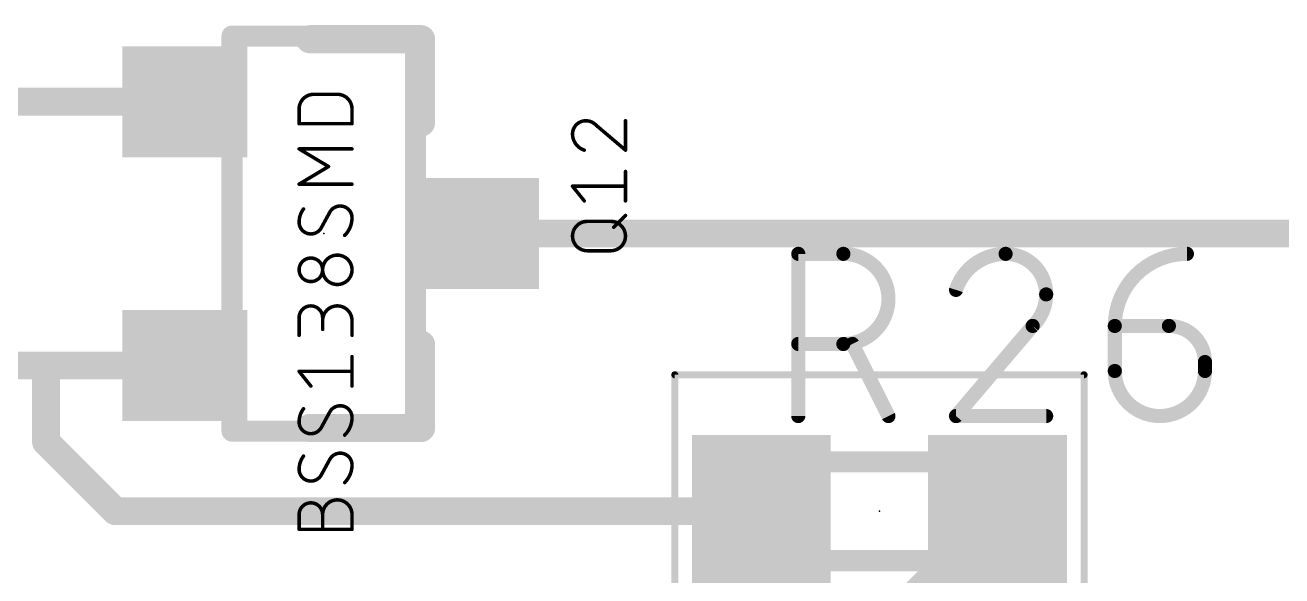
# Model space of a CAD drawing. Extents: x 0 to 132, y 0 to 57.
# Drawn here: x 41.85 to 50.9, y 23.03 to 27 of the extents above; entities that cross this region are included whole.
import ezdxf

# ---------------------------------------------------------------- set-up
doc = ezdxf.new("R2010")
doc.units = 0
for name, color, linetype in [('1', 22, 'CONTINUOUS'), ('21', 253, 'CONTINUOUS'), ('23', 7, 'CONTINUOUS'), ('25', 253, 'CONTINUOUS'), ('27', 253, 'CONTINUOUS'), ('39', 22, 'CONTINUOUS'), ('51', 253, 'CONTINUOUS')]:
    doc.layers.add(name, color=color, linetype=linetype)

# ---------------------------------------------------------------- blocks, each defined once
blk = doc.blocks.new('RECT')
blk.add_solid([(-0.5, -0.5), (0.5, -0.5), (-0.5, 0.5), (0.5, 0.5)])

msp = doc.modelspace()

# ---------------------------------------------------------------- linework, layer by layer
at = {"layer": '1', "const_width": 0.2}
for points in [[(41.55, 26.45), (43, 26.45)], [(45.1, 25.5), (52, 25.5)], [(41.05, 24.55), (42, 24.55)], [(42, 24.55), (43, 24.55)], [(42, 24), (42, 24.55)], [(42.5, 23.5), (42, 24)], [(47.15, 23.5), (42.5, 23.5)], [(47.8, 22.45), (48.85, 23.5)]]:
    msp.add_lwpolyline(points, dxfattribs=at)
at = {"layer": '1', "const_width": 0.1}
for points in [[(43, 26.4, 1), (43, 26.5)], [(45.1, 25.55, 1), (45.1, 25.45)], [(42, 24.6, 1), (42, 24.5)], [(42.05, 24.55, 1), (41.95, 24.55)], [(42, 24.5, 1), (42, 24.6)], [(43, 24.5, 1), (43, 24.6)], [(42.0354, 24.0354, 1), (41.9646, 23.9646)], [(41.95, 24, 1), (42.05, 24)], [(42.5, 23.55, 1), (42.5, 23.45)], [(42.4646, 23.4646, 1), (42.5354, 23.5354)], [(47.15, 23.45, 1), (47.15, 23.55)], [(48.8854, 23.4646, 1), (48.8146, 23.5354)]]:
    msp.add_lwpolyline(points, format="xyb", dxfattribs=at)
at = {"layer": '21', "const_width": 0.2032}
for points in [[(44.7, 26.9), (43.9, 26.9)], [(44.7, 26.3), (44.7, 26.9)], [(44.7, 24.7), (44.7, 24.1)], [(44.7, 24.1), (43.9, 24.1)]]:
    msp.add_lwpolyline(points, dxfattribs=at)
at = {"layer": '21', "const_width": 0.1016}
for points in [[(43.9, 26.9508, 1), (43.9, 26.8492)], [(44.7508, 26.9, 1), (44.6492, 26.9)], [(44.7, 26.8492, 1), (44.7, 26.9508)], [(44.6492, 26.3, 1), (44.7508, 26.3)], [(44.7508, 24.7, 1), (44.6492, 24.7)], [(43.9, 24.1508, 1), (43.9, 24.0492)], [(44.7, 24.0492, 1), (44.7, 24.1508)], [(44.6492, 24.1, 1), (44.7508, 24.1)]]:
    msp.add_lwpolyline(points, format="xyb", dxfattribs=at)
at = {"layer": '23'}
for p in [(44, 25.5), (48, 23.5)]:
    msp.add_point(p, dxfattribs=at)
at = {"layer": '25'}
for points, const_width in [([(45.886, 26.3128, 0.4142), (45.7907, 26.2176)], 0.0254), ([(45.96, 26.2811, 0.2053), (45.886, 26.3128)], 0.0254), ([(45.8859, 26.3191, 1), (45.886, 26.3065)], 0.0127), ([(45.886, 26.3065, 1), (45.886, 26.3192)], 0.0127), ([(45.9641, 26.2859, 1), (45.9559, 26.2762)], 0.0127), ([(45.9554, 26.2767, 1), (45.9646, 26.2854)], 0.0127), ([(46.178, 26.3128, 1), (46.1654, 26.3128)], 0.0127), ([(45.7907, 26.2176, 0.3252), (45.8754, 26.1011)], 0.0254), ([(45.797, 26.2176, 1), (45.7844, 26.2175)], 0.0127), ([(45.7844, 26.2176, 1), (45.797, 26.2176)], 0.0127), ([(45.8734, 26.0951, 1), (45.8773, 26.1072)], 0.0127), ([(46.1654, 26.1011, 1), (46.178, 26.1011)], 0.0127), ([(46.1676, 26.0963, 1), (46.1758, 26.106)], 0.0127), ([(46.178, 25.947, 1), (46.1654, 25.947)], 0.0127), ([(45.7957, 25.8452, 1), (45.7857, 25.8372)], 0.0127), ([(45.7907, 25.8476, 1), (45.7907, 25.8349)], 0.0127), ([(46.1717, 25.8349, 1), (46.1717, 25.8476)], 0.0127), ([(45.8704, 25.7314, 1), (45.8803, 25.7393)], 0.0127), ([(46.1654, 25.7354, 1), (46.178, 25.7354)], 0.0127), ([(46.1762, 25.6259, 1), (46.1672, 25.6349)], 0.0127), ([(45.8965, 25.5881, 1), (45.8965, 25.3764)], 0.0254), ([(45.8965, 25.5945, 1), (45.8965, 25.5818)], 0.0127), ([(45.8965, 25.5817, 1), (45.8965, 25.5945)], 0.0127), ([(46.0659, 25.3764, 1), (46.0659, 25.5881)], 0.0254), ([(46.0659, 25.5945, 1), (46.0659, 25.5818)], 0.0127), ([(46.0659, 25.5818, 1), (46.0659, 25.5945)], 0.0127), ([(46.0825, 25.5503, 1), (46.0915, 25.5413)], 0.0127), ([(45.8965, 25.3828, 1), (45.8965, 25.3701)], 0.0127), ([(45.8965, 25.3701, 1), (45.8965, 25.3828)], 0.0127), ([(46.0659, 25.3828, 1), (46.0659, 25.3701)], 0.0127), ([(46.0659, 25.3701, 1), (46.0659, 25.3828)], 0.0127), ([(47.4412, 25.3542, 1), (47.3904, 25.3542)], 0.0508), ([(47.4158, 25.3796, 1), (47.4158, 25.3288)], 0.0508), ([(47.7404, 24.7051, 1), (47.7404, 25.3542)], 0.1016), ([(47.7404, 25.3796, 1), (47.7404, 25.3288)], 0.0508), ([(47.7404, 25.3288, 1), (47.7404, 25.3796)], 0.0508), ([(48.9084, 25.3542, 0.3252), (48.5514, 25.0946)], 0.1016), ([(49.2005, 25.0621, 0.4142), (48.9084, 25.3542)], 0.1016), ([(48.9084, 25.3796, 1), (48.9084, 25.3288)], 0.0508), ([(48.9084, 25.3288, 1), (48.9084, 25.3796)], 0.0508), ([(50.2137, 25.3542, 0.4142), (49.6944, 24.8349)], 0.1016), ([(50.2137, 25.3288, 1), (50.2137, 25.3796)], 0.0508), ([(48.5273, 25.1024, 1), (48.5756, 25.0867)], 0.0508), ([(49.1032, 24.8349, 0.2053), (49.2005, 25.0621)], 0.1016), ([(49.2259, 25.0621, 1), (49.1751, 25.0621)], 0.0508), ([(49.1751, 25.0621, 1), (49.2259, 25.0621)], 0.0508), ([(49.1225, 24.8185, 1), (49.0838, 24.8514)], 0.0508), ([(49.6944, 24.8603, 1), (49.6944, 24.8095)], 0.0508), ([(49.7198, 24.8349, 1), (49.669, 24.8349)], 0.0508), ([(50.3435, 24.5753, 0.4142), (50.0839, 24.8349)], 0.1016), ([(50.0839, 24.8603, 1), (50.0839, 24.8095)], 0.0508), ([(50.0839, 24.8095, 1), (50.0839, 24.8603)], 0.0508), ([(49.0857, 24.8533, 1), (49.1207, 24.8165)], 0.0508), ([(49.669, 24.8349, 1), (49.7198, 24.8349)], 0.0508), ([(47.4158, 24.7305, 1), (47.4158, 24.6797)], 0.0508), ([(47.7404, 24.7305, 1), (47.7404, 24.6797)], 0.0508), ([(47.7404, 24.6797, 1), (47.7404, 24.7305)], 0.0508), ([(47.828, 24.7164, 1), (47.7825, 24.6937)], 0.0508), ([(50.3689, 24.5753, 1), (50.3181, 24.5753)], 0.0508), ([(49.6944, 24.5104, 1), (50.3435, 24.5104)], 0.1016), ([(49.7198, 24.5104, 1), (49.669, 24.5104)], 0.0508), ([(49.669, 24.5104, 1), (49.7198, 24.5104)], 0.0508), ([(50.3181, 24.5753, 1), (50.3689, 24.5753)], 0.0508), ([(50.3689, 24.5104, 1), (50.3181, 24.5104)], 0.0508), ([(50.3181, 24.5104, 1), (50.3689, 24.5104)], 0.0508), ([(47.3904, 24.1858, 1), (47.4412, 24.1858)], 0.0508), ([(48.0422, 24.1744, 1), (48.0876, 24.1972)], 0.0508), ([(48.5514, 24.2112, 1), (48.5514, 24.1604)], 0.0508), ([(48.5321, 24.2023, 1), (48.5708, 24.1693)], 0.0508), ([(49.2005, 24.1604, 1), (49.2005, 24.2112)], 0.0508)]:
    msp.add_lwpolyline(points, format="xyb", dxfattribs=dict(at, const_width=const_width))
for points, const_width in [([(45.96, 26.2811), (46.1717, 26.1011)], 0.0254), ([(46.1717, 26.1011), (46.1717, 26.3128)], 0.0254), ([(46.1717, 25.7354), (46.1717, 25.947)], 0.0254), ([(45.8754, 25.7354), (45.7907, 25.8412)], 0.0254), ([(45.7907, 25.8412), (46.1717, 25.8412)], 0.0254), ([(46.087, 25.5458), (46.1717, 25.6304)], 0.0254), ([(45.8965, 25.5881), (46.0659, 25.5881)], 0.0254), ([(46.0659, 25.3764), (45.8965, 25.3764)], 0.0254), ([(47.4158, 24.1858), (47.4158, 25.3542)], 0.1016), ([(47.4158, 25.3542), (47.7404, 25.3542)], 0.1016), ([(49.1032, 24.8349), (48.5514, 24.1858)], 0.1016), ([(49.6944, 24.8349), (50.0839, 24.8349)], 0.1016), ([(49.6944, 24.5104), (49.6944, 24.8349)], 0.1016), ([(47.7404, 24.7051), (47.4158, 24.7051)], 0.1016), ([(48.0649, 24.1858), (47.8053, 24.7051)], 0.1016), ([(50.3435, 24.5753), (50.3435, 24.5104)], 0.1016), ([(48.5514, 24.1858), (49.2005, 24.1858)], 0.1016)]:
    msp.add_lwpolyline(points, dxfattribs=dict(at, const_width=const_width))
at = {"layer": '27'}
for points, const_width in [([(43.928, 26.5033, 0.4142), (43.8222, 26.3975)], 0.0254), ([(43.928, 26.5097, 1), (43.928, 26.497)], 0.0127), ([(43.928, 26.4969, 1), (43.928, 26.5096)], 0.0127), ([(44.2032, 26.3975, 0.4142), (44.0974, 26.5033)], 0.0254), ([(44.0974, 26.5097, 1), (44.0974, 26.497)], 0.0127), ([(44.0974, 26.497, 1), (44.0974, 26.5097)], 0.0127), ([(43.8285, 26.3975, 1), (43.8159, 26.3975)], 0.0127), ([(43.8159, 26.3975, 1), (43.8285, 26.3975)], 0.0127), ([(44.2096, 26.3975, 1), (44.1969, 26.3975)], 0.0127), ([(44.1969, 26.3975, 1), (44.2096, 26.3975)], 0.0127), ([(43.8222, 26.298, 1), (43.8222, 26.2853)], 0.0127), ([(43.8159, 26.2916, 1), (43.8285, 26.2916)], 0.0127), ([(44.1969, 26.2916, 1), (44.2096, 26.2916)], 0.0127), ([(44.2032, 26.2853, 1), (44.2032, 26.298)], 0.0127), ([(43.8255, 26.1154, 1), (43.8189, 26.1045)], 0.0127), ([(43.8222, 26.1163, 1), (43.8222, 26.1036)], 0.0127), ([(44.2032, 26.1036, 1), (44.2032, 26.1163)], 0.0127), ([(44.0371, 25.9775, 1), (44.0306, 25.9884)], 0.0127), ([(44.0306, 25.9775, 1), (44.0371, 25.9884)], 0.0127), ([(43.8222, 25.8623, 1), (43.8222, 25.8496)], 0.0127), ([(43.8189, 25.8614, 1), (43.8255, 25.8505)], 0.0127), ([(44.2032, 25.8496, 1), (44.2032, 25.8623)], 0.0127), ([(44.1185, 25.6986, 0.2656), (44.0445, 25.6563)], 0.0254), ([(44.2032, 25.614, 0.4142), (44.1185, 25.6986)], 0.0254), ([(44.1185, 25.705, 1), (44.1185, 25.6923)], 0.0127), ([(44.1185, 25.6923, 1), (44.1185, 25.705)], 0.0127), ([(43.854, 25.6775, 0.1623), (43.8222, 25.5822)], 0.0254), ([(43.859, 25.6737, 1), (43.8489, 25.6813)], 0.0127), ([(44.039, 25.6595, 1), (44.0499, 25.6531)], 0.0127), ([(44.05, 25.6533, 1), (44.0389, 25.6593)], 0.0127), ([(44.1503, 25.487, 0.2), (44.2032, 25.614)], 0.0254), ([(44.2095, 25.614, 1), (44.1969, 25.614)], 0.0127), ([(44.1969, 25.614, 1), (44.2096, 25.614)], 0.0127), ([(43.8222, 25.5822, 0.4142), (43.9069, 25.4975)], 0.0254), ([(43.8285, 25.5822, 1), (43.8159, 25.5822)], 0.0127), ([(43.8159, 25.5822, 1), (43.8285, 25.5822)], 0.0127), ([(43.9069, 25.4975, 0.2656), (43.9809, 25.5399)], 0.0254), ([(43.9754, 25.5429, 1), (43.9865, 25.5368)], 0.0127), ([(43.9864, 25.5367, 1), (43.9755, 25.5431)], 0.0127), ([(43.9069, 25.5039, 1), (43.9069, 25.4912)], 0.0127), ([(43.9069, 25.4912, 1), (43.9069, 25.5039)], 0.0127), ([(44.1458, 25.4915, 1), (44.1548, 25.4825)], 0.0127), ([(43.9069, 25.3239, 1), (43.9069, 25.1546)], 0.0254), ([(43.9069, 25.3303, 1), (43.9069, 25.3176)], 0.0127), ([(43.9069, 25.1546, 1), (43.9069, 25.3239)], 0.0254), ([(43.9069, 25.3175, 1), (43.9069, 25.3302)], 0.0127), ([(44.0974, 25.3451, 1), (44.0974, 25.1334)], 0.0254), ([(44.0974, 25.1334, 1), (44.0974, 25.3451)], 0.0254), ([(44.0974, 25.3514, 1), (44.0974, 25.3387)], 0.0127), ([(44.0974, 25.3387, 1), (44.0974, 25.3514)], 0.0127), ([(43.9069, 25.1609, 1), (43.9069, 25.1482)], 0.0127), ([(43.9069, 25.1482, 1), (43.9069, 25.1609)], 0.0127), ([(44.0974, 25.1397, 1), (44.0974, 25.127)], 0.0127), ([(44.0974, 25.1271, 1), (44.0974, 25.1398)], 0.0127), ([(43.9915, 24.8946, 1), (43.8222, 24.8946)], 0.0254), ([(44.2032, 24.8735, 1), (43.9915, 24.8735)], 0.0254), ([(43.8285, 24.8946, 1), (43.8159, 24.8946)], 0.0127), ([(43.8159, 24.8946, 1), (43.8285, 24.8946)], 0.0127), ([(43.9979, 24.8946, 1), (43.9852, 24.8946)], 0.0127), ([(43.9852, 24.8946, 1), (43.9979, 24.8946)], 0.0127), ([(43.9852, 24.8735, 1), (43.9979, 24.8735)], 0.0127), ([(44.2096, 24.8735, 1), (44.1969, 24.8735)], 0.0127), ([(44.1969, 24.8735, 1), (44.2096, 24.8735)], 0.0127), ([(43.9852, 24.81, 1), (43.9979, 24.81)], 0.0127), ([(43.8159, 24.7676, 1), (43.8285, 24.7676)], 0.0127), ([(44.1969, 24.7676, 1), (44.2096, 24.7676)], 0.0127), ([(44.2096, 24.6135, 1), (44.1969, 24.6135)], 0.0127), ([(43.8272, 24.5117, 1), (43.8172, 24.5037)], 0.0127), ([(43.8222, 24.5141, 1), (43.8222, 24.5014)], 0.0127), ([(44.2032, 24.5014, 1), (44.2032, 24.5141)], 0.0127), ([(43.9019, 24.3979, 1), (43.9118, 24.4058)], 0.0127), ([(44.1969, 24.4019, 1), (44.2096, 24.4019)], 0.0127), ([(43.854, 24.2388, 0.1623), (43.8222, 24.1436)], 0.0254), ([(43.859, 24.235, 1), (43.8489, 24.2426)], 0.0127), ([(44.1185, 24.26, 0.2656), (44.0445, 24.2176)], 0.0254), ([(44.2032, 24.1753, 0.4142), (44.1185, 24.26)], 0.0254), ([(44.1185, 24.2663, 1), (44.1185, 24.2536)], 0.0127), ([(44.1185, 24.2536, 1), (44.1185, 24.2663)], 0.0127), ([(43.8222, 24.1436, 0.4142), (43.9069, 24.0589)], 0.0254), ([(43.8285, 24.1436, 1), (43.8159, 24.1436)], 0.0127), ([(44.039, 24.2209, 1), (44.0499, 24.2144)], 0.0127), ([(44.05, 24.2146, 1), (44.0389, 24.2207)], 0.0127), ([(44.1503, 24.0483, 0.2), (44.2032, 24.1753)], 0.0254), ([(44.2095, 24.1753, 1), (44.1969, 24.1753)], 0.0127), ([(44.1969, 24.1753, 1), (44.2096, 24.1753)], 0.0127), ([(43.8159, 24.1436, 1), (43.8285, 24.1436)], 0.0127), ([(43.9069, 24.0589, 0.2656), (43.9809, 24.1012)], 0.0254), ([(43.9069, 24.0652, 1), (43.9069, 24.0525)], 0.0127), ([(43.9069, 24.0525, 1), (43.9069, 24.0652)], 0.0127), ([(43.9754, 24.1043, 1), (43.9865, 24.0982)], 0.0127), ([(43.9864, 24.098, 1), (43.9755, 24.1045)], 0.0127), ([(44.1458, 24.0528, 1), (44.1548, 24.0438)], 0.0127), ([(43.854, 23.8974, 0.1623), (43.8222, 23.8022)], 0.0254), ([(43.859, 23.8936, 1), (43.8489, 23.9013)], 0.0127), ([(44.1185, 23.9186, 0.2656), (44.0445, 23.8763)], 0.0254), ([(44.039, 23.8795, 1), (44.0499, 23.8731)], 0.0127), ([(44.05, 23.8732, 1), (44.0389, 23.8793)], 0.0127), ([(44.1185, 23.925, 1), (44.1185, 23.9123)], 0.0127), ([(44.2032, 23.8339, 0.4142), (44.1185, 23.9186)], 0.0254), ([(44.1185, 23.9123, 1), (44.1185, 23.925)], 0.0127), ([(43.8222, 23.8022, 0.4142), (43.9069, 23.7175)], 0.0254), ([(43.8285, 23.8022, 1), (43.8159, 23.8022)], 0.0127), ([(43.8159, 23.8022, 1), (43.8285, 23.8022)], 0.0127), ([(44.1503, 23.7069, 0.2), (44.2032, 23.8339)], 0.0254), ([(44.2095, 23.8339, 1), (44.1969, 23.8339)], 0.0127), ([(44.1969, 23.8339, 1), (44.2096, 23.8339)], 0.0127), ([(43.9069, 23.7175, 0.2656), (43.9809, 23.7599)], 0.0254), ([(43.9069, 23.7239, 1), (43.9069, 23.7112)], 0.0127), ([(43.9069, 23.7112, 1), (43.9069, 23.7239)], 0.0127), ([(43.9754, 23.7629, 1), (43.9865, 23.7568)], 0.0127), ([(43.9864, 23.7566, 1), (43.9755, 23.7631)], 0.0127), ([(44.1458, 23.7115, 1), (44.1548, 23.7024)], 0.0127), ([(43.9915, 23.4762, 1), (43.8222, 23.4762)], 0.0254), ([(44.2032, 23.4762, 1), (43.9915, 23.4762)], 0.0254), ([(43.8285, 23.4762, 1), (43.8159, 23.4762)], 0.0127), ([(43.8159, 23.4762, 1), (43.8285, 23.4762)], 0.0127), ([(43.9979, 23.4762, 1), (43.9852, 23.4762)], 0.0127), ([(43.9852, 23.4762, 1), (43.9979, 23.4762)], 0.0127), ([(43.9852, 23.4762, 1), (43.9979, 23.4762)], 0.0127), ([(44.1968, 23.4762, 1), (44.2095, 23.4762)], 0.0127), ([(44.2096, 23.4762, 1), (44.1969, 23.4762)], 0.0127), ([(43.8222, 23.3767, 1), (43.8222, 23.364)], 0.0127), ([(43.8159, 23.3704, 1), (43.8285, 23.3704)], 0.0127), ([(43.9852, 23.3704, 1), (43.9979, 23.3704)], 0.0127), ([(44.1969, 23.3704, 1), (44.2096, 23.3704)], 0.0127), ([(44.2032, 23.364, 1), (44.2032, 23.3767)], 0.0127)]:
    msp.add_lwpolyline(points, format="xyb", dxfattribs=dict(at, const_width=const_width))
at = {"layer": '27', "const_width": 0.0254}
for points in [[(43.928, 26.5033), (44.0974, 26.5033)], [(43.8222, 26.2916), (43.8222, 26.3975)], [(44.2032, 26.3975), (44.2032, 26.2916)], [(44.2032, 26.2916), (43.8222, 26.2916)], [(44.0339, 25.9829), (43.8222, 26.1099)], [(43.8222, 26.1099), (44.2032, 26.1099)], [(43.8222, 25.8559), (44.0339, 25.9829)], [(44.2032, 25.8559), (43.8222, 25.8559)], [(44.0445, 25.6563), (43.9809, 25.5399)], [(43.8222, 24.7676), (43.8222, 24.8946)], [(43.9915, 24.8946), (43.9915, 24.81)], [(44.2032, 24.7676), (44.2032, 24.8735)], [(44.2032, 24.4019), (44.2032, 24.6135)], [(43.9069, 24.4019), (43.8222, 24.5077)], [(43.8222, 24.5077), (44.2032, 24.5077)], [(44.0445, 24.2176), (43.9809, 24.1012)], [(44.0445, 23.8763), (43.9809, 23.7599)], [(43.8222, 23.3704), (43.8222, 23.4762)], [(43.9915, 23.3704), (43.9915, 23.4762)], [(44.2032, 23.4762), (44.2032, 23.3704)], [(44.2032, 23.3704), (43.8222, 23.3704)]]:
    msp.add_lwpolyline(points, dxfattribs=at)
at = {"layer": '39', "const_width": 0.0508}
for points in [[(46.527, 24.483), (49.473, 24.483)], [(46.527, 22.517), (46.527, 24.483)], [(49.473, 24.483), (49.473, 22.517)]]:
    msp.add_lwpolyline(points, dxfattribs=at)
at = {"layer": '39', "const_width": 0.0254}
for points in [[(46.527, 24.4957, 1), (46.527, 24.4703)], [(46.5397, 24.483, 1), (46.5143, 24.483)], [(49.4857, 24.483, 1), (49.4603, 24.483)], [(49.473, 24.4703, 1), (49.473, 24.4957)]]:
    msp.add_lwpolyline(points, format="xyb", dxfattribs=at)
at = {"layer": '51', "const_width": 0.1524}
for points in [[(43.3396, 24.0776), (43.3396, 26.9224)], [(43.3396, 26.9224), (44.6604, 26.9224)], [(44.6604, 26.9224), (44.6604, 24.0776)], [(44.6604, 24.0776), (43.3396, 24.0776)], [(48.432, 23.856), (47.568, 23.856)], [(47.568, 23.144), (48.432, 23.144)]]:
    msp.add_lwpolyline(points, dxfattribs=at)
at = {"layer": '51', "const_width": 0.0762}
for points in [[(43.3777, 26.9224, 1), (43.3015, 26.9224)], [(43.3396, 26.9605, 1), (43.3396, 26.8843)], [(44.6985, 26.9224, 1), (44.6223, 26.9224)], [(44.6604, 26.8843, 1), (44.6604, 26.9605)], [(43.3396, 24.1157, 1), (43.3396, 24.0395)], [(43.3015, 24.0776, 1), (43.3777, 24.0776)], [(44.6223, 24.0776, 1), (44.6985, 24.0776)], [(44.6604, 24.0395, 1), (44.6604, 24.1157)], [(47.568, 23.8941, 1), (47.568, 23.8179)], [(48.432, 23.8179, 1), (48.432, 23.8941)], [(47.568, 23.1821, 1), (47.568, 23.1059)], [(48.432, 23.1059, 1), (48.432, 23.1821)]]:
    msp.add_lwpolyline(points, format="xyb", dxfattribs=at)

# ---------------------------------------------------------------- block references
at = {"layer": '1', "xscale": 0.8, "yscale": 0.9, "rotation": 270}
for p in [(43, 26.45), (45.1, 25.5), (43, 24.55)]:
    msp.add_blockref('RECT', p, dxfattribs=at)
at = {"layer": '1', "yscale": 1.1}
for p in [(47.15, 23.5), (48.85, 23.5)]:
    msp.add_blockref('RECT', p, dxfattribs=at)
at = {"layer": '51', "xscale": 0.4064, "yscale": 0.8636}
for p in [(47.365, 23.5), (48.635, 23.5)]:
    msp.add_blockref('RECT', p, dxfattribs=at)

doc.saveas('drawing.dxf')
